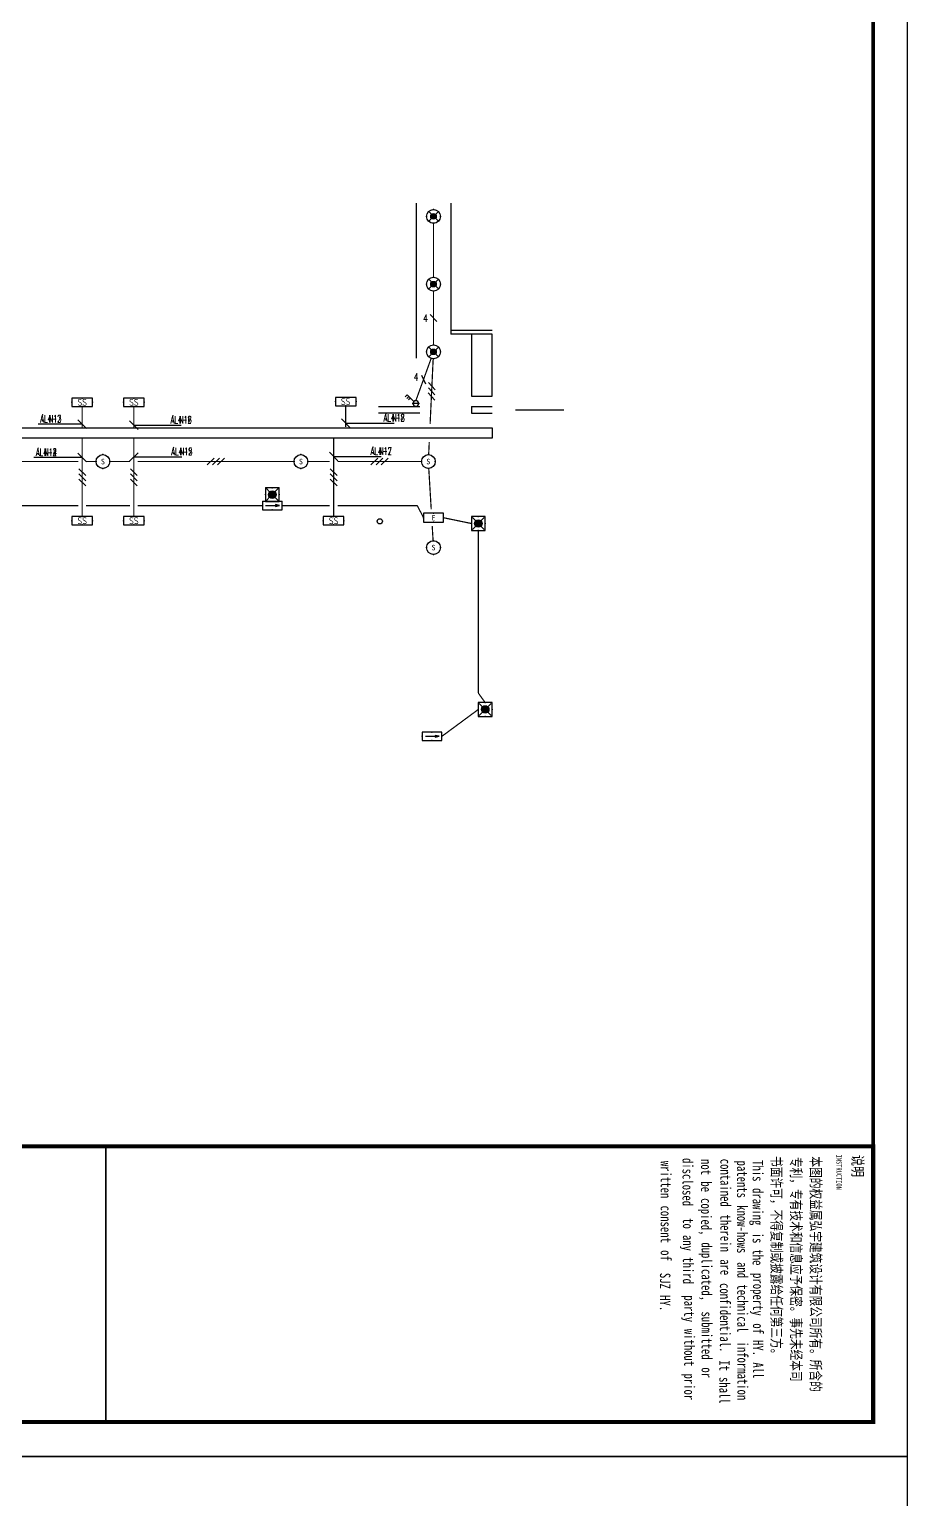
# Model space of a CAD drawing. Extents: x 552102 to 973302, y -80747 to 40012826.
# Drawn here: x 764203 to 789702, y 113997 to 156660 of the extents above; entities that cross this region are included whole.
import ezdxf
from ezdxf.enums import TextEntityAlignment as Align

# ---------------------------------------------------------------- set-up
doc = ezdxf.new("R2010")
doc.units = 0
doc.header["$LTSCALE"] = 1000
doc.header["$MEASUREMENT"] = 0
doc.linetypes.add('DASH', pattern=[0.35, 0.25, -0.1])
for name, color, linetype in [('CABLETRAY', 4, 'Continuous'), ('DIM-照明', 3, 'Continuous'), ('EQUIP-照明', 3, 'Continuous'), ('EQUIP-箱柜', 3, 'Continuous'), ('GROUND', 2, 'Continuous'), ('LVTRY', 6, 'Continuous'), ('PUB_TITLE', 7, 'Continuous'), ('TK', 126, 'Continuous'), ('WIRE-应急', 30, 'DASH'), ('WIRE-照明', 1, 'Continuous')]:
    doc.layers.add(name, color=color, linetype=linetype)
doc.styles.add('-宋体', font='', dxfattribs={"width": 0.8})
doc.styles.add('_TCH_DIM', font='TXT', dxfattribs={"width": 0.8, "height": 2.5, "bigfont": 'TJHZF'})
doc.styles.add('_TEL_DIM', font='simhei.ttf', dxfattribs={"width": 0.8, "height": 3.5})
doc.styles.get("Standard").update_dxf_attribs({"font": 'gbenor.shx', "bigfont": 'gbcbig.shx'})
doc.styles.get('-宋体').set_extended_font_data('SimSun')

# ---------------------------------------------------------------- blocks, each defined once
blk = doc.blocks.new('$equip$00002701')
for p, q in [((-0.75, 0.6), (-0.75, 0)), ((0.75, 0.6), (-0.75, 0.6)), ((-0.75, 0), (0.75, 0)), ((0.75, 0), (0.75, 0.6))]:
    blk.add_line(p, q)
at = {"const_width": 0.04}
blk.add_lwpolyline([(-0.75, 0.6), (-0.75, 0), (0.75, 0), (0.75, 0.6), (-0.75, 0.6), (-0.75, 0)], dxfattribs=at)
for p in [(-0.75, 0.3), (0, 0.6), (0, 0), (0.75, 0.3)]:
    blk.add_point(p)
at = {"color": 7}
blk.add_attdef('$TEXT$', text='', height=0.5, dxfattribs=at).set_placement((0, 0.3), align=Align.MIDDLE_CENTER)
at = {"color": 7, "style": '_TEL_DIM', "flags": 1}
for tag in ['A', 'REMARK']:
    blk.add_attdef(tag, text='', height=0.00002, dxfattribs=at).set_placement((0, 0), align=Align.MIDDLE_CENTER)
blk = doc.blocks.new('$TELECSYS$00000097')
for p, q in [((-0.2, 0.4), (-1, -0.4)), ((0.4, 0.4), (-0.4, -0.4)), ((1, 0.4), (0.2, -0.4))]:
    blk.add_line(p, q)
at = {"width": 0.8}
blk.add_attdef('N', text='', height=1, dxfattribs=at).set_placement((-0.02, 1.06), align=Align.MIDDLE)
blk = doc.blocks.new('$TelecSys$00000154')
blk.add_blockref('$TELECSYS$00000097', (0, 0))
at = {"style": '_TEL_DIM', "width": 0.7}
blk.add_attdef('N', text='', height=0.875, dxfattribs=at).set_placement((-0.02, 0.92), align=Align.MIDDLE)
blk = doc.blocks.new('$equip$00002837')
at = {"const_width": 0.05}
blk.add_lwpolyline([(0.5, 0, 1), (-0.5, 0, 1), (0.5, 0, -0.854586)], format="xyb", dxfattribs=at)
blk.add_circle((0, 0), 0.5)
for p in [(-0.5, 0), (0, 0.5), (0.5, 0), (0, -0.5)]:
    blk.add_point(p)
at = {"color": 7, "style": '_TEL_DIM'}
blk.add_attdef('$TEXT$', text='', height=0.4, dxfattribs=at).set_placement((0, 0), align=Align.MIDDLE_CENTER)
at = {"color": 7, "style": '_TEL_DIM', "flags": 1}
for tag in ['A', 'REMARK']:
    blk.add_attdef(tag, text='', height=0.00002, dxfattribs=at).set_placement((0, 0), align=Align.MIDDLE_CENTER)
blk = doc.blocks.new('$equip$00002828')
for p, q in [((0.35, 0.35), (-0.35, -0.35)), ((-0.35, 0.35), (0.35, -0.35))]:
    blk.add_line(p, q)
at = {"const_width": 0.05}
blk.add_lwpolyline([(0.5, 0, -1), (-0.5, 0, -1), (0.5, 0, 1)], format="xyb", dxfattribs=at)
for radius in [0.5, 0.2]:
    blk.add_circle((0, 0), radius)
for p in [(-0.5, 0), (0, 0.5), (0.5, 0), (0, -0.5)]:
    blk.add_point(p)
for points in [[(-0.17, 0.1), (0.17, 0.1), (-0.2, 0), (0.2, 0)], [(-0.17, -0.1), (0.17, -0.1), (-0.2, 0), (0.2, 0)], [(-0.1, 0.17), (0.1, 0.17), (-0.17, 0.1), (0.17, 0.1)], [(0, 0.2), (0, 0.2), (-0.1, 0.17), (0.1, 0.17)], [(-0.1, -0.17), (0.1, -0.17), (-0.17, -0.1), (0.17, -0.1)], [(0, -0.2), (0, -0.2), (-0.1, -0.17), (0.1, -0.17)]]:
    blk.add_solid(points)
at = {"color": 7, "style": '_TEL_DIM', "flags": 1}
for tag in ['A', 'REMARK']:
    blk.add_attdef(tag, text='', height=0.00002, dxfattribs=at).set_placement((0, 0), align=Align.MIDDLE_CENTER)
blk = doc.blocks.new('$equip$00002604')
blk.add_hatch(color=256).paths.add_polyline_path([(0.27, 0.5, 1), (-0.27, 0.5, 1)])
for p, q in [((-0.43, 0.93), (-0.19, 0.69)), ((-0.43, 0.07), (-0.19, 0.31)), ((0.19, 0.69), (0.43, 0.93)), ((0.19, 0.31), (0.43, 0.07))]:
    blk.add_line(p, q)
at = {"const_width": 0.05}
blk.add_lwpolyline([(-0.5, 1), (-0.5, 0), (0.5, 0), (0.5, 1), (-0.5, 1), (-0.5, 0)], dxfattribs=at)
blk.add_lwpolyline([(-0.5, 1), (-0.5, 0), (0.5, 0), (0.5, 1)], close=True)
blk.add_circle((0, 0.5), 0.275)
for p in [(-0.5, 0.5), (0, 1), (0, 0), (0.5, 0.5)]:
    blk.add_point(p)
at = {"color": 7, "style": '_TEL_DIM', "flags": 1}
blk.add_attdef('A', text='', height=0.000025, dxfattribs=at).set_placement((0, 0), align=Align.MIDDLE_CENTER)
blk = doc.blocks.new('$equip$00002540')
blk.add_hatch(color=256).paths.add_polyline_path([(0.24, 0.37), (0.24, 0.23), (0.53, 0.3)])
for p, q in [((-0.72, 0.6), (-0.72, 0)), ((0.72, 0.6), (-0.72, 0.6)), ((-0.72, 0), (0.72, 0)), ((0.24, 0.37), (0.24, 0.23)), ((0.53, 0.3), (0.24, 0.37)), ((0.24, 0.23), (0.53, 0.3)), ((0.72, 0), (0.72, 0.6))]:
    blk.add_line(p, q)
at = {"color": 7}
blk.add_line((-0.48, 0.3), (0.48, 0.3), dxfattribs=at)
at = {"const_width": 0.05}
blk.add_lwpolyline([(-0.72, 0.6), (-0.72, 0), (0.72, 0), (0.72, 0.6), (-0.72, 0.6), (-0.72, 0)], dxfattribs=at)
for p in [(-0.72, 0.3), (0, 0.6), (0, 0), (0.72, 0.3)]:
    blk.add_point(p)
at = {"color": 7, "style": '_TEL_DIM', "flags": 1}
blk.add_attdef('A', text='', height=0.00002, dxfattribs=at).set_placement((0, 0), align=Align.MIDDLE_CENTER)
blk = doc.blocks.new('$equip$00002534')
for p, q in [((-0.72, 0.66), (-0.72, 0)), ((0.72, 0.66), (-0.72, 0.66)), ((-0.72, 0), (0.72, 0)), ((0.72, 0), (0.72, 0.66))]:
    blk.add_line(p, q)
at = {"const_width": 0.05}
blk.add_lwpolyline([(-0.72, 0.66), (-0.72, 0), (0.72, 0), (0.72, 0.66), (-0.72, 0.66), (-0.72, 0)], dxfattribs=at)
for p in [(-0.72, 0.33), (0, 0.66), (0, 0), (0.72, 0.33)]:
    blk.add_point(p)
at = {"color": 7, "style": '_TEL_DIM'}
blk.add_attdef('$TEXT$', text='', height=0.4, dxfattribs=at).set_placement((0, 0.33), align=Align.MIDDLE_CENTER)
at = {"color": 7, "style": '_TEL_DIM', "flags": 1}
blk.add_attdef('A', text='', height=0.00002, dxfattribs=at).set_placement((0, 0), align=Align.MIDDLE_CENTER)
blk = doc.blocks.new('$equip$00001211')
for p, q in [((-0.21, 0.21), (0.21, 0.21)), ((0.15, 0.36), (0.62, 0.83)), ((0.4, 0.61), (0.54, 0.47)), ((0.51, 0.72), (0.65, 0.58)), ((0.62, 0.83), (0.77, 0.69))]:
    blk.add_line(p, q)
blk.add_circle((0, 0.21), 0.208)
at = {"layer": 'EQUIP-照明'}
for p in [(-0.21, 0.21), (0, 0.42), (0, 0), (0.21, 0.21)]:
    blk.add_point(p, dxfattribs=at)
at = {"layer": 'EQUIP-照明', "flags": 9}
blk.add_attdef('A', (0, 0), '', height=0.00002, dxfattribs=at)
blk = doc.blocks.new('$TELECSYS$00000095')
blk.add_line((0.4, 0.4), (-0.4, -0.4))
at = {"width": 0.8}
blk.add_attdef('N', text='', height=1, dxfattribs=at).set_placement((-0.02, 1.06), align=Align.MIDDLE)
blk = doc.blocks.new('$TelecSys$00000152')
blk.add_blockref('$TELECSYS$00000095', (0, 0))
at = {"style": '_TEL_DIM', "width": 0.7}
blk.add_attdef('N', text='', height=0.875, dxfattribs=at).set_placement((-0.02, 0.92), align=Align.MIDDLE)
blk = doc.blocks.new('电气图框')
at = {"layer": 'TK'}
for p, q in [((375932, 251356), (375932, 298415)), ((383932, 286473), (375932, 286473)), ((375932, 286473), (383932, 286473))]:
    blk.add_line(p, q, dxfattribs=at)
at = {"layer": 'TK', "const_width": 118}
blk.add_lwpolyline([(375932, 308756), (383932, 308756), (383932, 251356), (375932, 251356)], close=True, dxfattribs=at)
at = {"layer": 'TK', "const_width": 40}
blk.add_lwpolyline([(375932, 286473), (383932, 286473)], dxfattribs=at)
at = {"layer": 'TK', "color": 9, "style": '-宋体', "width": 0.75}
blk.add_text('说明', height=312.7, dxfattribs=at).set_placement((376180, 308150))
at = {"layer": 'TK', "style": '-宋体', "width": 0.75}
for s, height, p in [('INSTRUCTION', 151.95, (376169, 307690)), ('本图的权益属弘宇建筑设计有限公司所有。所含的', 303.8, (376220, 306938)), ('专利，专有技术和信息应予保密。事先未经本司', 303.8, (376236, 306368)), ('书面许可，不得复制或披露给任何第三方。', 303.8, (376212, 305800)), ('This', 303.8, (376329, 305256)), ('drawing', 303.8, (377139, 305256)), ('is', 303.8, (378436, 305256)), ('the', 303.8, (378922, 305256)), ('property', 303.8, (379609, 305267)), ('of', 303.8, (381068, 305267)), ('HY.', 303.8, (381554, 305267)), ('All', 303.8, (382202, 305267)), ('patents', 303.8, (376343, 304804)), ('know-hows', 303.8, (377639, 304804)), ('and', 303.8, (379290, 304809)), ('technical', 303.8, (379938, 304809)), ('information', 303.8, (381596, 304815)), ('contained', 303.8, (376289, 304318)), ('therein', 303.8, (377909, 304318)), ('confidential.', 303.8, (379899, 304306)), ('are', 303.8, (379206, 304318)), ('It', 303.8, (382141, 304289)), ('shall', 303.8, (382627, 304289)), ('not', 303.8, (376297, 303758)), ('be', 303.8, (376946, 303758)), ('copied,', 303.8, (377432, 303758)), ('duplicated,', 303.8, (378716, 303772)), ('submitted', 303.8, (380726, 303774)), ('or', 303.8, (382347, 303774)), ('disclosed', 303.8, (376267, 303220)), ('to', 303.8, (378015, 303232)), ('any', 303.8, (378501, 303232)), ('third', 303.8, (379149, 303232)), ('party', 303.8, (380257, 303269)), ('without', 303.8, (381229, 303269)), ('prior', 303.8, (382525, 303269)), ('written', 303.8, (376352, 302587)), ('of', 303.8, (378944, 302587)), ('consent', 303.8, (377648, 302587)), ('SJZ', 303.8, (379603, 302565)), ('HY.', 303.8, (380251, 302565))]:
    blk.add_text(s, height=height, dxfattribs=at).set_placement(p)

msp = doc.modelspace()

# ---------------------------------------------------------------- linework, layer by layer
for p, q in [((775437, 151612), (775437, 147112)), ((776437, 151612), (776437, 147812)), ((777637, 147912), (776437, 147912)), ((777637, 147812), (776437, 147812)), ((777037, 145712), (777637, 145712)), ((777037, 145712), (777037, 145512)), ((777037, 145512), (777637, 145512))]:
    msp.add_line(p, q)
for points in [[(774337, 145712), (775537, 145712)], [(775537, 145512), (774337, 145512)]]:
    msp.add_lwpolyline(points)
at = {"color": 5}
msp.add_circle((774376, 142376), 75, dxfattribs=at)
at = {"layer": 'CABLETRAY'}
for p, q in [((746935, 145090), (777637, 145090)), ((777637, 145090), (777637, 144790)), ((777637, 144790), (746935, 144790))]:
    msp.add_line(p, q, dxfattribs=at)
at = {"layer": 'DIM-照明'}
for p, q in [((765860, 145073), (765613, 145320)), ((767360, 145045), (767113, 145293)), ((773510, 145102), (773263, 145350)), ((765860, 144102), (765613, 144350)), ((767360, 144367), (767113, 144120)), ((773161, 144133), (772913, 144380))]:
    msp.add_line(p, q, dxfattribs=at)
for points in [[(765671, 145197), (764461, 145197)], [(765737, 145197), (765671, 145197)], [(767237, 145169), (767399, 145169)], [(767399, 145169), (768609, 145169)], [(773387, 145226), (773583, 145226)], [(773583, 145226), (774793, 145226)], [(765539, 144226), (764329, 144226)], [(765737, 144226), (765539, 144226)], [(767237, 144244), (767418, 144244)], [(767418, 144244), (768628, 144244)], [(773037, 144257), (773208, 144257)], [(773208, 144257), (774418, 144257)]]:
    msp.add_lwpolyline(points, dxfattribs=at)
at = {"layer": 'GROUND'}
msp.add_line((778317, 145612), (779717, 145612), dxfattribs=at)
at = {"layer": 'LVTRY'}
msp.add_lwpolyline([(777637, 146012), (777637, 147812), (777037, 147812), (777037, 146012)], close=True, dxfattribs=at)
at = {"layer": 'PUB_TITLE', "color": 1}
msp.add_lwpolyline([(730302, 115222), (789702, 115222), (789702, 199322), (730302, 199322)], close=True, dxfattribs=at)
at = {"layer": 'PUB_TITLE', "color": 1, "const_width": 100}
msp.add_lwpolyline([(731302, 116222), (788702, 116222), (788702, 196822), (731302, 196822)], close=True, dxfattribs=at)
at = {"layer": 'PUB_TITLE', "color": 4}
msp.add_lwpolyline([(730302, 31122), (789702, 31122), (789702, 115222), (730302, 115222)], close=True, dxfattribs=at)
at = {"layer": 'WIRE-应急', "linetype": 'DASH', "const_width": 35}
for points in [[(763022, 142832), (765624, 142832)], [(765849, 142832), (767124, 142832)], [(767349, 142832), (770967, 142832)], [(772925, 142832), (771543, 142832)], [(775464, 142832), (773150, 142832)], [(775649, 142480), (775464, 142832)], [(777037, 142312), (776225, 142480)], [(777237, 137389), (777237, 142112)], [(777437, 137112), (777237, 137389)], [(776180, 136132), (777237, 136912)]]:
    msp.add_lwpolyline(points, dxfattribs=at)
at = {"layer": 'WIRE-照明', "linetype": 'Continuous', "const_width": 35}
for points in [[(775937, 149462), (775937, 151029)], [(775937, 147496), (775937, 149062)], [(775424, 145879), (775869, 147108)], [(775838, 145202), (775927, 147096)], [(765737, 145090), (765737, 145712)], [(767237, 145090), (767237, 145712)], [(773387, 145110), (773387, 145732)], [(765737, 142512), (765737, 144790)], [(767237, 142512), (767237, 144790)], [(773037, 142512), (773037, 144790)], [(775796, 144311), (775813, 144677)], [(765624, 144111), (762029, 144111)], [(766137, 144111), (765849, 144111)], [(766537, 144111), (767124, 144111)], [(767349, 144111), (771887, 144111)], [(772287, 144111), (772925, 144111)], [(773150, 144111), (775587, 144111)], [(775870, 142725), (775799, 143911)], [(775925, 141812), (775899, 142236)]]:
    msp.add_lwpolyline(points, dxfattribs=at)

# ---------------------------------------------------------------- block references
at = {"rotation": 270}
msp.add_blockref('电气图框', (479947, 500155), dxfattribs=at)
at = {"layer": 'DIM-照明'}
ref = msp.add_blockref('$TelecSys$00000152', (775937, 148279), dxfattribs=dict(at, xscale=249.9999999999999, yscale=250, zscale=250, rotation=90.00000250447431))
ref.add_attrib('N', '4', dxfattribs={"layer": '0', "color": 7, "height": 219, "style": '_TCH_DIM', "width": 0.7}).set_placement((775706, 148275), align=Align.MIDDLE)
ref = msp.add_blockref('$TelecSys$00000152', (775646, 146493), dxfattribs=dict(at, xscale=250, yscale=250, zscale=250, rotation=70.09754935573655))
ref.add_attrib('N', '4', dxfattribs={"layer": '0', "color": 7, "height": 219, "style": '_TCH_DIM', "width": 0.7}).set_placement((775428, 146568), align=Align.MIDDLE)
at = {"layer": 'DIM-照明', "yscale": 250, "zscale": 250}
for p, xscale, rotation in [((775883, 146149), 250, 87.30354901377538), ((769618, 144111), 249.9999999999999, 2.570662391753328e-06), ((774368, 144111), 250, 2.445865056395745e-06), ((765737, 143651), 250, 90), ((767237, 143651), 250, 90), ((773037, 143651), 250, 90)]:
    msp.add_blockref('$TelecSys$00000154', p, dxfattribs=dict(at, xscale=xscale, rotation=rotation))
at = {"layer": 'EQUIP-照明', "xscale": 400, "yscale": 400, "zscale": 400}
for name, p in [('$equip$00002828', (775937, 151229)), ('$equip$00002828', (775937, 149262)), ('$equip$00002828', (775937, 147296)), ('$equip$00002604', (771255, 142952)), ('$equip$00002540', (771255, 142712)), ('$equip$00002540', (775892, 136012))]:
    msp.add_blockref(name, p, dxfattribs=at)
at = {"layer": 'EQUIP-照明', "yscale": 400, "zscale": 400}
for name, p, xscale, rotation in [('$equip$00001211', (775424, 145712), -400, 4.552206611663224e-08), ('$equip$00002604', (777237, 142512), 400, 180.0000000505156), ('$equip$00002604', (777437, 137112), 400, 180.0000000505156)]:
    msp.add_blockref(name, p, dxfattribs=dict(at, xscale=xscale, rotation=rotation))
at = {"layer": 'EQUIP-照明', "xscale": 400, "yscale": 400, "zscale": 400}
for p in [(766337, 144111), (772087, 144111), (775787, 144111), (775937, 141612)]:
    msp.add_blockref('$equip$00002837', p, dxfattribs=at).add_auto_attribs({'$TEXT$': 'S'})
at = {"layer": 'EQUIP-照明'}
ref = msp.add_blockref('$equip$00002534', (775937, 142612), dxfattribs=dict(at, xscale=400, yscale=400, zscale=400, rotation=180.0000000505156))
ref.add_attrib('$TEXT$', 'E', dxfattribs={"layer": '0', "color": 7, "height": 160, "style": '_TEL_DIM'}).set_placement((775937, 142480), align=Align.MIDDLE_CENTER)
at = {"layer": 'EQUIP-箱柜', "xscale": 400, "yscale": 400, "zscale": 400}
for p in [(765737, 145712), (767237, 145712), (773387, 145732), (765737, 142272), (767237, 142272), (773037, 142272)]:
    msp.add_blockref('$equip$00002701', p, dxfattribs=at).add_auto_attribs({'$TEXT$': 'SS'})

# ---------------------------------------------------------------- texts
at = {"layer": 'DIM-照明', "color": 7, "style": '_TCH_DIM'}
for s, height, width, p in [('AL4-2', 212.5, 0.564706, (774490, 145276)), ('：', 250, 0.8, (774490, 145276)), ('N18', 212.5, 0.564706, (774730, 145276)), ('AL4-2', 212.5, 0.564706, (764523, 145247)), ('：', 250, 0.8, (764523, 145247)), ('N13', 212.5, 0.564706, (764763, 145247)), ('AL4-2', 212.5, 0.564706, (768306, 145219)), ('：', 250, 0.8, (768306, 145219)), ('N16', 212.5, 0.564706, (768546, 145219)), ('AL4-2', 212.5, 0.564706, (764392, 144276)), ('：', 250, 0.8, (764392, 144276)), ('N14', 212.5, 0.564706, (764632, 144276)), ('AL4-2', 212.5, 0.564706, (768326, 144294)), ('：', 250, 0.8, (768326, 144294)), ('N15', 212.5, 0.564706, (768566, 144294)), ('AL4-2', 212.5, 0.564706, (774115, 144307)), ('：', 250, 0.8, (774115, 144307)), ('N17', 212.5, 0.564706, (774355, 144307))]:
    msp.add_text(s, height=height, dxfattribs=dict(at, width=width)).set_placement(p)

doc.saveas('drawing.dxf')
